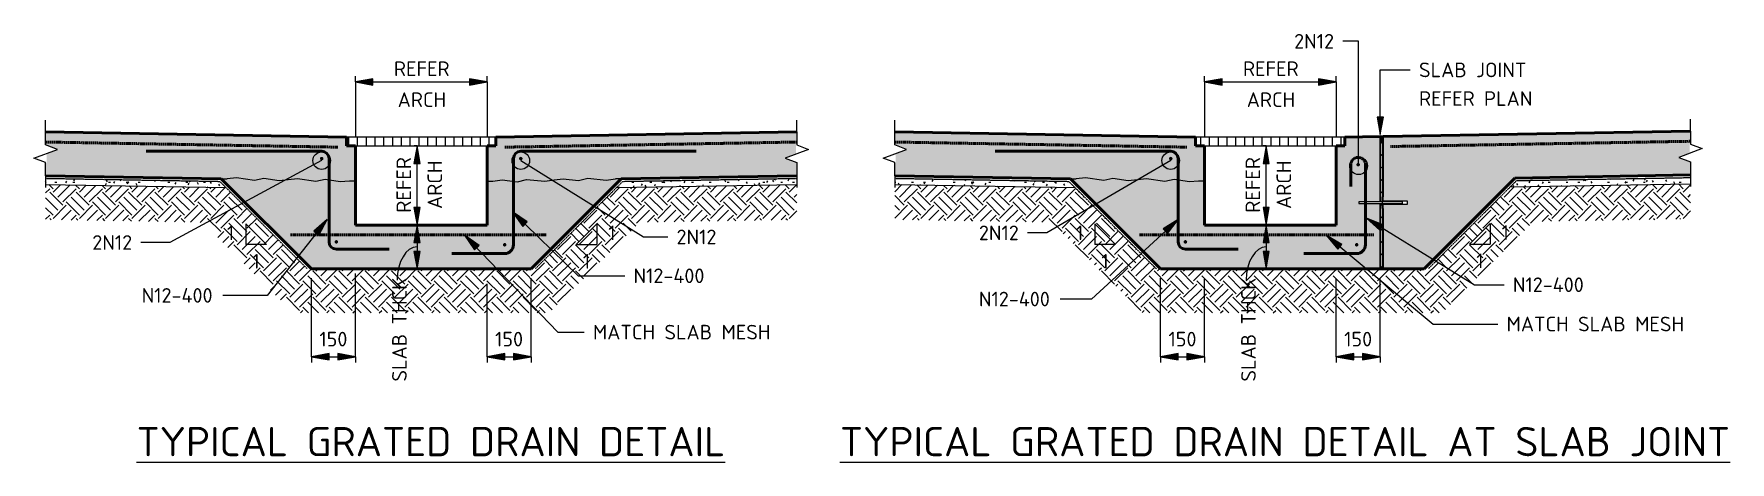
# Model space of a CAD drawing. Header units: millimetres. Extents: x 1405 to 26650, y -1062 to 5760.
# Drawn here: x 20857 to 26650, y 3961 to 5424 of the extents above; entities that cross this region are included whole.
import ezdxf

# ---------------------------------------------------------------- set-up
doc = ezdxf.new("R2010")
doc.units = ezdxf.units.MM
doc.linetypes.add('Dash', pattern=[7, 5, -2])
doc.linetypes.add('Hidden', pattern=[4, 3, -1])
for name, color, linetype, lineweight in [('A-000-T_TEXT', 231, 'Continuous', 13), ('A-010-D_DIM', 211, 'Continuous', 13), ('A-010-D_DIM-20', 211, 'Continuous', 13), ('A-010-M_LINE', 90, 'Continuous', 13), ('Z-000-T_TEXT', 131, 'Continuous', 18), ('Z-060-M_DETAIL', 92, 'Continuous', 25)]:
    doc.layers.add(name, color=color, linetype=linetype, lineweight=lineweight)
doc.styles.add('ISOCPEUR_1', font='isocpeur.ttf', dxfattribs={"height": 50})
doc.styles.add('ISOCPEUR_6', font='isocpeur.ttf', dxfattribs={"height": 100})
doc.dimstyles.new('2_5___Arrow_4', dxfattribs={"dimscale": 304.8, "dimtxt": 49.799059, "dimasz": 0.19685, "dimexe": 0.065617, "dimexo": 0.104987, "dimgap": 0.065617, "dimtad": 1, "dimdec": 0, "dimzin": 0, "dimdsep": 46, "dimtxsty": 'ISOCPEUR_1', "dimsah": 1, "dimcen": 0.09, "dimadec": 0, "dimazin": 0, "dimtfac": 1, "dimtdec": 4, "dimtix": 1, "dimtmove": 0, "dimatfit": 3, "dimfxl": 1, "dimtvp": 1, "dimtolj": 1, "dimtzin": 0, "dimlwd": 18, "dimlwe": 18, "dimarcsym": 2})
doc.dimstyles.new('2_5___Arrow_5', dxfattribs={"dimscale": 304.8, "dimtxt": 49.799059, "dimasz": 0.19685, "dimexe": 0.065617, "dimexo": 0.104987, "dimgap": 0.065617, "dimtad": 1, "dimdec": 0, "dimzin": 0, "dimdsep": 46, "dimtxsty": 'ISOCPEUR_1', "dimsah": 1, "dimcen": 0.09, "dimadec": 0, "dimazin": 0, "dimtfac": 1, "dimtdec": 4, "dimtix": 1, "dimtmove": 1, "dimatfit": 3, "dimfxl": 1, "dimtvp": 1, "dimtolj": 1, "dimtzin": 0, "dimlwd": 18, "dimlwe": 18, "dimarcsym": 2})
doc.dimstyles.new('2_5___Arrow___Transparent', dxfattribs={"dimscale": 304.8, "dimtxt": 49.799059, "dimasz": 0.19685, "dimexe": 0.065617, "dimexo": 0.104987, "dimgap": 0.016404, "dimtad": 1, "dimdec": 0, "dimzin": 0, "dimdsep": 46, "dimtxsty": 'ISOCPEUR_1', "dimsah": 1, "dimcen": 0.09, "dimadec": 0, "dimazin": 0, "dimtfac": 1, "dimtdec": 4, "dimtix": 1, "dimtmove": 0, "dimatfit": 3, "dimfxl": 1, "dimtvp": 1, "dimtolj": 1, "dimtzin": 0, "dimlwd": 18, "dimlwe": 18, "dimarcsym": 2})
pattern_1 = [(315, (18632.64, 0), (89.80256, 0), [63.5, -63.5]), (315, (18649.48, 16.84), (89.80256, 0), [63.5, -63.5]), (315, (18666.32, 33.68), (89.80256, 0), [63.5, -63.5]), (45, (18677.544, 33.68), (0, 89.80256), [63.5, -63.5]), (45, (18694.384, 16.84), (0, 89.80256), [63.5, -63.5]), (45, (18711.225, 0), (0, 89.80256), [63.5, -63.5])]
pattern_2 = [(90, (18632.637, 0), (-30, 2e-15), [])]
pattern_3 = [(0, (18632.637, 0), (81.28, 20.32), [6.706, -54.254, 6.706, -54.254, -325.12]), (0, (18632.637, 0), (81.28, 20.32), [-121.92, 6.706, -115.214, 6.706, -54.254, -142.24]), (0, (18632.637, 0), (81.28, 20.32), [-304.8, 6.706, -33.934, 6.706, -94.894]), (120, (18663.117, 10.16), (-58.237636, 60.230545), [6.706, -54.254, 6.706, -54.254, -325.12]), (120, (18663.117, 10.16), (-58.237636, 60.230545), [-121.92, 6.706, -115.214, 6.706, -54.254, -142.24]), (120, (18663.117, 10.16), (-58.237636, 60.230545), [-304.8, 6.706, -33.934, 6.706, -94.894]), (240, (18673.277, 50.8), (-23.042364, -80.550545), [6.706, -54.254, 6.706, -54.254, -325.12]), (240, (18673.277, 50.8), (-23.042364, -80.550545), [-121.92, 6.706, -115.214, 6.706, -54.254, -142.24]), (240, (18673.277, 50.8), (-23.042364, -80.550545), [-304.8, 6.706, -33.934, 6.706, -94.894])]

# ---------------------------------------------------------------- blocks, each defined once
blk = doc.blocks.new('NRP_Break Line _v2_ - Section-4164553-S2_901 - TYPICAL GRATED DRAIN DETAILS')
at = {"layer": 'Z-060-M_DETAIL', "lineweight": 18}
for p, q in [((0, 0), (45, 0)), ((105, 0), (150, 0))]:
    blk.add_line(p, q, dxfattribs=at)
blk = doc.blocks.new('NRP_Scabble _v2_ - NRP_Scabble-4164554-S2_901 - TYPICAL GRATED DRAIN DETAILS')
at = {"layer": 'Z-060-M_DETAIL'}
for p, q in [((0, 0), (20, 0)), ((20, 0), (51.3, 3.7)), ((51.3, 3.7), (103.6, -3.8)), ((103.6, -3.8), (134.9, 3.7)), ((134.9, 3.7), (197.6, -3.8)), ((229, 0), (260.3, 3.7)), ((260.3, 3.7), (312.6, -3.8)), ((312.6, -3.8), (343.9, 3.7)), ((343.9, 3.7), (406.6, -3.8)), ((458, 0), (438, 0)), ((197.6, -3.8), (229, 0)), ((406.6, -3.8), (438, 0))]:
    blk.add_line(p, q, dxfattribs=at)
blk = doc.blocks.new('NRP_Reinf Bar Section _v2_ - N12-938909-S2_901 - TYPICAL GRATED DRAIN DETAILS')
at = {"layer": 'Z-060-M_DETAIL', "lineweight": 13}
blk.add_hatch(color=226, dxfattribs=at).paths.add_polyline_path([(0, -6), (1.6, -5.8), (3, -5.2), (4.2, -4.2), (5.2, -3), (5.8, -1.6), (6, 0), (5.8, 1.6), (5.2, 3), (4.2, 4.2), (3, 5.2), (1.6, 5.8), (0, 6), (-2, 5.6), (-3, 5.2), (-4.2, 4.2), (-5.2, 3), (-5.8, 1.6), (-6, 0), (-5.8, -1.6), (-5.2, -3), (-4.2, -4.2), (-3, -5.2), (-1.6, -5.8)])
blk = doc.blocks.new('NRP_Reinf Bar Section _v2_ - N12-V2-S2_901 - TYPICAL GRATED DRAIN DETAILS')
at = {"layer": 'Z-060-M_DETAIL', "lineweight": 13}
blk.add_hatch(color=226, dxfattribs=at).paths.add_polyline_path([(0, -6), (1.6, -5.8), (3, -5.2), (4.2, -4.2), (5.2, -3), (5.8, -1.6), (6, 0), (5.8, 1.6), (5.2, 3), (4.2, 4.2), (3, 5.2), (1.6, 5.8), (0, 6), (-1.6, 5.8), (-3, 5.2), (-4.2, 4.2), (-5.2, 3), (-5.8, 1.6), (-6, 0), (-5.8, -1.6), (-5.2, -3), (-4.2, -4.2), (-3, -5.2), (-1.6, -5.8)])
blk = doc.blocks.new('NRP_Reinf Bar Section _v2_ - N12-4164550-S2_901 - TYPICAL GRATED DRAIN DETAILS')
at = {"layer": 'Z-060-M_DETAIL', "lineweight": 13}
blk.add_hatch(color=226, dxfattribs=at).paths.add_polyline_path([(0, 6), (-1.6, 5.8), (-3, 5.2), (-4.2, 4.2), (-5.2, 3), (-5.8, 1.6), (-6, 0), (-5.8, -1.6), (-5.2, -3), (-4.2, -4.2), (-3, -5.2), (-1.6, -5.8), (0, -6), (1.6, -5.8), (3, -5.2), (4.2, -4.2), (5.2, -3), (5.8, -1.6), (6, 0), (5.8, 1.6), (5.2, 3), (4.2, 4.2), (3, 5.2), (1.6, 5.8)])
blk = doc.blocks.new('NRP_Scabble _v2_ - NRP_Scabble-4164567-S2_901 - TYPICAL GRATED DRAIN DETAILS')
at = {"layer": 'Z-060-M_DETAIL'}
for p, q in [((0, 0), (20, 0)), ((20, 0), (51.4, 3.7)), ((51.4, 3.7), (103.6, -3.8)), ((103.6, -3.8), (135, 3.7)), ((135, 3.7), (197.7, -3.8)), ((229, 0), (260.4, 3.7)), ((260.4, 3.7), (312.6, -3.8)), ((312.6, -3.8), (344, 3.7)), ((344, 3.7), (406.7, -3.8)), ((458, 0), (438, 0)), ((197.7, -3.8), (229, 0)), ((406.7, -3.8), (438, 0))]:
    blk.add_line(p, q, dxfattribs=at)
blk = doc.blocks.new('DIMBLOCK31-S2_901 - TYPICAL GRATED DRAIN DETAILS')
at = {"layer": 'A-010-D_DIM-20', "lineweight": 18}
for points in [[(21805.2, 4320.6), (21865.2, 4310), (21865.2, 4331.2)], [(21955.2, 4320.6), (21895.2, 4331.2), (21895.2, 4310)]]:
    blk.add_hatch(color=256, dxfattribs=at).paths.add_polyline_path(points)
for p, q in [((21805.2, 4320.6), (21805.2, 4588.6)), ((21955.2, 4320.6), (21955.2, 4605.4)), ((21865.2, 4331.2), (21805.2, 4320.6)), ((21805.2, 4320.6), (21955.2, 4320.6)), ((21805.2, 4320.6), (21865.2, 4310)), ((21805.2, 4320.6), (21805.2, 4300.6)), ((21865.2, 4310), (21865.2, 4331.2)), ((21955.2, 4320.6), (21895.2, 4331.2)), ((21895.2, 4331.2), (21895.2, 4310)), ((21895.2, 4310), (21955.2, 4320.6)), ((21955.2, 4320.6), (21955.2, 4300.6))]:
    blk.add_line(p, q, dxfattribs=at)
at = {"layer": 'A-010-D_DIM-20', "color": 0, "lineweight": 18, "insert": (21832.3, 4405.9), "char_height": 50, "width": 114.921, "attachment_point": 1, "line_spacing_factor": 1.149209, "style": 'ISOCPEUR_1'}
blk.add_mtext('150', dxfattribs=at)
blk = doc.blocks.new('DIMBLOCK32-S2_901 - TYPICAL GRATED DRAIN DETAILS')
at = {"layer": 'A-010-D_DIM-20', "lineweight": 18}
for points in [[(22405.2, 4320.6), (22465.2, 4310), (22465.2, 4331.2)], [(22555.2, 4320.6), (22495.2, 4331.2), (22495.2, 4310)]]:
    blk.add_hatch(color=256, dxfattribs=at).paths.add_polyline_path(points)
for p, q in [((22555.2, 4320.6), (22555.2, 4588.6)), ((22405.2, 4320.6), (22405.2, 4569.4)), ((22465.2, 4331.2), (22405.2, 4320.6)), ((22405.2, 4320.6), (22555.2, 4320.6)), ((22405.2, 4320.6), (22465.2, 4310)), ((22405.2, 4320.6), (22405.2, 4300.6)), ((22465.2, 4310), (22465.2, 4331.2)), ((22555.2, 4320.6), (22495.2, 4331.2)), ((22495.2, 4331.2), (22495.2, 4310)), ((22495.2, 4310), (22555.2, 4320.6)), ((22555.2, 4320.6), (22555.2, 4300.6))]:
    blk.add_line(p, q, dxfattribs=at)
at = {"layer": 'A-010-D_DIM-20', "color": 0, "lineweight": 18, "insert": (22432.3, 4405.9), "char_height": 50, "width": 114.921, "attachment_point": 1, "line_spacing_factor": 1.149209, "style": 'ISOCPEUR_1'}
blk.add_mtext('150', dxfattribs=at)
blk = doc.blocks.new('DIMBLOCK33-S2_901 - TYPICAL GRATED DRAIN DETAILS')
at = {"layer": 'A-010-D_DIM-20', "lineweight": 18}
for points in [[(22165.9, 4770.6), (22155.4, 4710.6), (22176.5, 4710.6)], [(22165.9, 4620.6), (22176.5, 4680.6), (22155.4, 4680.6)]]:
    blk.add_hatch(color=256, dxfattribs=at).paths.add_polyline_path(points)
for p, q in [((22165.9, 4770.6), (22145.9, 4770.6)), ((22165.9, 4770.6), (22155.4, 4710.6)), ((22165.9, 4770.6), (22165.9, 4620.6)), ((22176.5, 4710.6), (22165.9, 4770.6)), ((22165.9, 4770.6), (22176.4, 4770.6)), ((22155.4, 4710.6), (22176.5, 4710.6)), ((22176.5, 4680.6), (22155.4, 4680.6)), ((22155.4, 4680.6), (22165.9, 4620.6)), ((22165.9, 4620.6), (22176.5, 4680.6)), ((22165.9, 4620.6), (22145.9, 4620.6)), ((22165.9, 4620.6), (22176.4, 4620.6))]:
    blk.add_line(p, q, dxfattribs=at)
blk.add_ellipse((22165.9, 4582.3), major_axis=(0, 113.3), ratio=0.599376, start_param=0, end_param=1.570796, dxfattribs=at)
at = {"layer": 'A-010-D_DIM-20', "color": 0, "lineweight": 18, "insert": (22080.6, 4235.7), "char_height": 50, "width": 416.014, "attachment_point": 1, "rotation": 90, "line_spacing_factor": 1.149209, "style": 'ISOCPEUR_1'}
blk.add_mtext('SLAB THCK', dxfattribs=at)
blk = doc.blocks.new('DIMBLOCK34-S2_901 - TYPICAL GRATED DRAIN DETAILS')
at = {"layer": 'A-010-D_DIM-20', "lineweight": 18}
for points in [[(24705.2, 4320.6), (24765.2, 4310), (24765.2, 4331.2)], [(24855.2, 4320.6), (24795.2, 4331.2), (24795.2, 4310)]]:
    blk.add_hatch(color=256, dxfattribs=at).paths.add_polyline_path(points)
for p, q in [((24705.2, 4320.6), (24705.2, 4588.6)), ((24855.2, 4320.6), (24855.2, 4585.8)), ((24765.2, 4331.2), (24705.2, 4320.6)), ((24705.2, 4320.6), (24855.2, 4320.6)), ((24705.2, 4320.6), (24765.2, 4310)), ((24705.2, 4320.6), (24705.2, 4300.6)), ((24765.2, 4310), (24765.2, 4331.2)), ((24855.2, 4320.6), (24795.2, 4331.2)), ((24795.2, 4331.2), (24795.2, 4310)), ((24795.2, 4310), (24855.2, 4320.6)), ((24855.2, 4320.6), (24855.2, 4300.6))]:
    blk.add_line(p, q, dxfattribs=at)
at = {"layer": 'A-010-D_DIM-20', "color": 0, "lineweight": 18, "insert": (24732.3, 4405.9), "char_height": 50, "width": 114.921, "attachment_point": 1, "line_spacing_factor": 1.149209, "style": 'ISOCPEUR_1'}
blk.add_mtext('150', dxfattribs=at)
blk = doc.blocks.new('DIMBLOCK35-S2_901 - TYPICAL GRATED DRAIN DETAILS')
at = {"layer": 'A-010-D_DIM-20', "lineweight": 18}
for points in [[(25305.2, 4320.6), (25365.2, 4310), (25365.2, 4331.2)], [(25455.2, 4320.6), (25395.2, 4331.2), (25395.2, 4310)]]:
    blk.add_hatch(color=256, dxfattribs=at).paths.add_polyline_path(points)
for p, q in [((25305.2, 4320.6), (25305.2, 4585.8)), ((25455.2, 4320.6), (25455.2, 4588.6)), ((25365.2, 4331.2), (25305.2, 4320.6)), ((25305.2, 4320.6), (25455.2, 4320.6)), ((25305.2, 4320.6), (25365.2, 4310)), ((25305.2, 4320.6), (25305.2, 4300.6)), ((25365.2, 4310), (25365.2, 4331.2)), ((25455.2, 4320.6), (25395.2, 4331.2)), ((25395.2, 4331.2), (25395.2, 4310)), ((25395.2, 4310), (25455.2, 4320.6)), ((25455.2, 4320.6), (25455.2, 4300.6))]:
    blk.add_line(p, q, dxfattribs=at)
at = {"layer": 'A-010-D_DIM-20', "color": 0, "lineweight": 18, "insert": (25332.3, 4405.9), "char_height": 50, "width": 114.921, "attachment_point": 1, "line_spacing_factor": 1.149209, "style": 'ISOCPEUR_1'}
blk.add_mtext('150', dxfattribs=at)
blk = doc.blocks.new('DIMBLOCK36-S2_901 - TYPICAL GRATED DRAIN DETAILS')
at = {"layer": 'A-010-D_DIM-20', "lineweight": 18}
for points in [[(21955.2, 5259.3), (22015.2, 5248.8), (22015.2, 5269.9)], [(22405.2, 5259.3), (22345.2, 5269.9), (22345.2, 5248.8)]]:
    blk.add_hatch(color=256, dxfattribs=at).paths.add_polyline_path(points)
for p, q in [((21955.2, 5259.3), (21955.2, 5279.3)), ((22405.2, 5259.3), (22405.2, 5279.3)), ((22015.2, 5269.9), (21955.2, 5259.3)), ((21955.2, 5259.3), (22405.2, 5259.3)), ((21955.2, 5259.3), (22015.2, 5248.8)), ((21955.2, 5259.3), (21955.2, 5073.1)), ((22015.2, 5248.8), (22015.2, 5269.9)), ((22405.2, 5259.3), (22345.2, 5269.9)), ((22345.2, 5269.9), (22345.2, 5248.8)), ((22345.2, 5248.8), (22405.2, 5259.3)), ((22405.2, 5259.3), (22405.2, 5073.1))]:
    blk.add_line(p, q, dxfattribs=at)
at = {"layer": 'A-010-D_DIM-20', "color": 0, "lineweight": 18, "char_height": 50, "attachment_point": 1, "line_spacing_factor": 1.149209, "style": 'ISOCPEUR_1'}
for s, insert, width in [('REFER', (22086.8, 5329.7), 224.096), ('ARCH', (22099.7, 5223.9), 193.067)]:
    blk.add_mtext(s, dxfattribs=dict(at, insert=insert, width=width))
blk = doc.blocks.new('DIMBLOCK37-S2_901 - TYPICAL GRATED DRAIN DETAILS')
at = {"layer": 'A-010-D_DIM-20', "lineweight": 18}
for points in [[(22165.9, 5041.1), (22155.4, 4981.1), (22176.5, 4981.1)], [(22165.9, 4770.6), (22176.5, 4830.6), (22155.4, 4830.6)]]:
    blk.add_hatch(color=256, dxfattribs=at).paths.add_polyline_path(points)
for p, q in [((22165.9, 5041.1), (22155.4, 4981.1)), ((22165.9, 5041.1), (22155.5, 5041.1)), ((22165.9, 4770.6), (22165.9, 5041.1)), ((22176.5, 4981.1), (22165.9, 5041.1)), ((22165.9, 5041.1), (22185.9, 5041.1)), ((22155.4, 4981.1), (22176.5, 4981.1)), ((22176.5, 4830.6), (22155.4, 4830.6)), ((22155.4, 4830.6), (22165.9, 4770.6)), ((22165.9, 4770.6), (22176.5, 4830.6)), ((22165.9, 4770.6), (22155.5, 4770.6)), ((22165.9, 4770.6), (22185.9, 4770.6))]:
    blk.add_line(p, q, dxfattribs=at)
at = {"layer": 'A-010-D_DIM-20', "color": 0, "lineweight": 18, "char_height": 50, "attachment_point": 1, "rotation": 90, "line_spacing_factor": 1.149209, "style": 'ISOCPEUR_1'}
for s, insert, width in [('REFER', (22095.6, 4812.5), 224.096), ('ARCH', (22201.4, 4825.4), 193.067)]:
    blk.add_mtext(s, dxfattribs=dict(at, insert=insert, width=width))
blk = doc.blocks.new('DIMBLOCK38-S2_901 - TYPICAL GRATED DRAIN DETAILS')
at = {"layer": 'A-010-D_DIM-20', "lineweight": 18}
for points in [[(25065.9, 4770.6), (25055.4, 4710.6), (25076.5, 4710.6)], [(25065.9, 4620.6), (25076.5, 4680.6), (25055.4, 4680.6)]]:
    blk.add_hatch(color=256, dxfattribs=at).paths.add_polyline_path(points)
for p, q in [((25065.9, 4770.6), (25045.9, 4770.6)), ((25065.9, 4770.6), (25055.4, 4710.6)), ((25065.9, 4770.6), (25065.9, 4620.6)), ((25076.5, 4710.6), (25065.9, 4770.6)), ((25065.9, 4770.6), (25076.4, 4770.6)), ((25055.4, 4710.6), (25076.5, 4710.6)), ((25076.5, 4680.6), (25055.4, 4680.6)), ((25055.4, 4680.6), (25065.9, 4620.6)), ((25065.9, 4620.6), (25076.5, 4680.6)), ((25065.9, 4620.6), (25045.9, 4620.6)), ((25065.9, 4620.6), (25076.4, 4620.6))]:
    blk.add_line(p, q, dxfattribs=at)
blk.add_ellipse((25065.9, 4582.3), major_axis=(0, 113.3), ratio=0.599376, start_param=0, end_param=1.570796, dxfattribs=at)
at = {"layer": 'A-010-D_DIM-20', "color": 0, "lineweight": 18, "insert": (24980.6, 4235.7), "char_height": 50, "width": 416.014, "attachment_point": 1, "rotation": 90, "line_spacing_factor": 1.149209, "style": 'ISOCPEUR_1'}
blk.add_mtext('SLAB THCK', dxfattribs=at)
blk = doc.blocks.new('DIMBLOCK39-S2_901 - TYPICAL GRATED DRAIN DETAILS')
at = {"layer": 'A-010-D_DIM-20', "lineweight": 18}
for points in [[(25065.9, 5041.1), (25055.4, 4981.1), (25076.5, 4981.1)], [(25065.9, 4770.6), (25076.5, 4830.6), (25055.4, 4830.6)]]:
    blk.add_hatch(color=256, dxfattribs=at).paths.add_polyline_path(points)
for p, q in [((25065.9, 5041.1), (25055.4, 4981.1)), ((25065.9, 5041.1), (25055.5, 5041.1)), ((25065.9, 4770.6), (25065.9, 5041.1)), ((25076.5, 4981.1), (25065.9, 5041.1)), ((25065.9, 5041.1), (25085.9, 5041.1)), ((25055.4, 4981.1), (25076.5, 4981.1)), ((25076.5, 4830.6), (25055.4, 4830.6)), ((25055.4, 4830.6), (25065.9, 4770.6)), ((25065.9, 4770.6), (25076.5, 4830.6)), ((25065.9, 4770.6), (25055.5, 4770.6)), ((25065.9, 4770.6), (25085.9, 4770.6))]:
    blk.add_line(p, q, dxfattribs=at)
at = {"layer": 'A-010-D_DIM-20', "color": 0, "lineweight": 18, "char_height": 50, "attachment_point": 1, "rotation": 90, "line_spacing_factor": 1.149209, "style": 'ISOCPEUR_1'}
for s, insert, width in [('REFER', (24995.6, 4812.5), 224.096), ('ARCH', (25101.4, 4825.4), 193.067)]:
    blk.add_mtext(s, dxfattribs=dict(at, insert=insert, width=width))
blk = doc.blocks.new('DIMBLOCK40-S2_901 - TYPICAL GRATED DRAIN DETAILS')
at = {"layer": 'A-010-D_DIM-20', "lineweight": 18}
for points in [[(24855.2, 5259.3), (24915.2, 5248.8), (24915.2, 5269.9)], [(25305.2, 5259.3), (25245.2, 5269.9), (25245.2, 5248.8)]]:
    blk.add_hatch(color=256, dxfattribs=at).paths.add_polyline_path(points)
for p, q in [((24855.2, 5259.3), (24855.2, 5279.3)), ((25305.2, 5259.3), (25305.2, 5279.3)), ((24915.2, 5269.9), (24855.2, 5259.3)), ((24855.2, 5259.3), (25305.2, 5259.3)), ((24855.2, 5259.3), (24915.2, 5248.8)), ((24855.2, 5259.3), (24855.2, 5073.1)), ((24915.2, 5248.8), (24915.2, 5269.9)), ((25305.2, 5259.3), (25245.2, 5269.9)), ((25245.2, 5269.9), (25245.2, 5248.8)), ((25245.2, 5248.8), (25305.2, 5259.3)), ((25305.2, 5259.3), (25305.2, 5073.1))]:
    blk.add_line(p, q, dxfattribs=at)
at = {"layer": 'A-010-D_DIM-20', "color": 0, "lineweight": 18, "char_height": 50, "attachment_point": 1, "line_spacing_factor": 1.149209, "style": 'ISOCPEUR_1'}
for s, insert, width in [('REFER', (24986.8, 5329.7), 224.096), ('ARCH', (24999.7, 5223.9), 193.067)]:
    blk.add_mtext(s, dxfattribs=dict(at, insert=insert, width=width))

msp = doc.modelspace()

# ---------------------------------------------------------------- hatches: boundary and pattern name
at = {"layer": 'A-000-T_TEXT', "lineweight": 18}
for points in [[(25455.9, 5079.4), (25466.5, 5139.4), (25445.3, 5139.4)], [(22491.7, 4815.4), (22527.4, 4766), (22542.1, 4781.2)], [(21859, 4789.8), (21813.5, 4749.3), (21830.1, 4736.2)], [(24766, 4789.8), (24714.6, 4757.1), (24728.9, 4741.5)], [(25408.8, 4794), (25454.3, 4753.5), (25465.4, 4771.5)], [(22328.4, 4736.4), (22362.4, 4685.8), (22377.6, 4700.4)], [(25271.6, 4734.4), (25311.1, 4688), (25324.6, 4704.3)]]:
    msp.add_hatch(color=7, dxfattribs=at).paths.add_polyline_path(points)
at = {"layer": 'Z-060-M_DETAIL'}
h = msp.add_hatch(color=10, dxfattribs=at)
h.paths.add_polyline_path([(22555.2, 4620.6), (22863.1, 4928.6), (23463, 4939.2), (23463, 4984.1), (23423, 4999.1), (23460, 5013), (23460, 5045.2), (23463, 5044.1), (23463, 5089.4), (22435.2, 5071.1), (22435.2, 5041.1), (22405.2, 5041.1), (22405.2, 4770.6), (21955.2, 4770.6), (21955.2, 5041.1), (21925.2, 5041.1), (21925.2, 5071.1), (20897.3, 5089.1), (20897.3, 5044.1), (20937.3, 5029.1), (20900.3, 5015.2), (20900.3, 4982.9), (20897.3, 4984.1), (20897.3, 4939), (21497.2, 4928.6), (21805.2, 4620.6)])
h.paths.add_polyline_path([(22465.2, 4697.1), (22463.6, 4697.3), (22462.2, 4697.9), (22460.9, 4698.9), (22460, 4700.1), (22459.4, 4701.5), (22459.2, 4703.1), (22459.4, 4704.6), (22460, 4706.1), (22460.9, 4707.3), (22462.2, 4708.3), (22463.6, 4708.9), (22465.2, 4709.1), (22467, 4708.8), (22468.2, 4708.3), (22469.4, 4707.3), (22470.4, 4706.1), (22471, 4704.6), (22471.2, 4703.1), (22471, 4701.5), (22470.4, 4700.1), (22469.4, 4698.9), (22468.2, 4697.9), (22466.7, 4697.3)])
h.paths.add_polyline_path([(21890.2, 4707.1), (21888.2, 4707.5), (21887.2, 4707.9), (21885.9, 4708.9), (21885, 4710.1), (21884.4, 4711.5), (21884.2, 4713.1), (21884.4, 4714.6), (21885, 4716.1), (21885.9, 4717.3), (21887.2, 4718.3), (21888.6, 4718.9), (21890.2, 4719.1), (21891.7, 4718.9), (21893.2, 4718.3), (21894.4, 4717.3), (21895.4, 4716.1), (21896, 4714.6), (21896.2, 4713.1), (21895.9, 4711.3), (21895.4, 4710.1), (21894.4, 4708.9), (21893.2, 4707.9), (21891.7, 4707.3)])
h.paths.add_polyline_path([(22520.2, 4991.6), (22518.6, 4991.8), (22517.2, 4992.4), (22515.9, 4993.4), (22515, 4994.6), (22514.4, 4996), (22514.2, 4997.6), (22514.4, 4999.1), (22515, 5000.6), (22515.9, 5001.8), (22517.2, 5002.8), (22518.6, 5003.4), (22520.2, 5003.6), (22521.7, 5003.4), (22523.2, 5002.8), (22524.4, 5001.8), (22525.4, 5000.6), (22526, 4999.1), (22526.2, 4997.6), (22526, 4996), (22525.4, 4994.6), (22524.4, 4993.4), (22523.2, 4992.4), (22521.7, 4991.8)])
h.paths.add_polyline_path([(21840.2, 4991.6), (21838.6, 4991.8), (21837.2, 4992.4), (21835.9, 4993.4), (21835, 4994.6), (21834.4, 4996), (21834.2, 4997.6), (21834.4, 4999.1), (21835, 5000.6), (21835.9, 5001.8), (21837.2, 5002.8), (21838.6, 5003.4), (21840.2, 5003.6), (21841.7, 5003.4), (21843.2, 5002.8), (21844.4, 5001.8), (21845.4, 5000.6), (21846, 4999.1), (21846.2, 4997.6), (21846, 4996), (21845.4, 4994.6), (21844.4, 4993.4), (21843.2, 4992.4), (21841.7, 4991.8)])
at = {"layer": 'Z-060-M_DETAIL', "lineweight": 18}
h = msp.add_hatch(dxfattribs=at)
h.set_pattern_fill('FP_13', color=8, style=0, pattern_type=2)
h.set_pattern_definition(pattern_2)
h.paths.add_polyline_path([(22435.2, 5041.1), (22435.2, 5071.1), (21925.2, 5071.1), (21925.2, 5041.1), (22251.8, 5041.1)])
at = {"layer": 'Z-060-M_DETAIL'}
h = msp.add_hatch(color=10, dxfattribs=at)
h.paths.add_polyline_path([(25455.2, 4620.6), (25455.2, 4843.9), (25382.2, 4843.9), (25382.2, 4849.9), (25455.2, 4849.9), (25455.2, 5073.4), (25335.2, 5071.1), (25335.2, 5041.1), (25305.2, 5041.1), (25305.2, 4770.6), (24855.2, 4770.6), (24855.2, 5041.1), (24825.2, 5041.1), (24825.2, 5071.1), (23797.3, 5089.1), (23797.3, 5044.1), (23837.3, 5029.1), (23800.3, 5015.2), (23800.3, 4982.9), (23797.3, 4984.1), (23797.3, 4939), (24397.2, 4928.6), (24705.2, 4620.6)])
h.paths.add_polyline_path([(25375.2, 4697.1), (25373.6, 4697.3), (25372.2, 4697.9), (25370.9, 4698.9), (25370, 4700.1), (25369.4, 4701.5), (25369.2, 4703.1), (25369.4, 4704.6), (25370, 4706.1), (25370.9, 4707.3), (25372.2, 4708.3), (25373.6, 4708.9), (25375.2, 4709.1), (25376.7, 4708.9), (25378.2, 4708.3), (25379.4, 4707.3), (25380.4, 4706.1), (25381, 4704.6), (25381.2, 4703.1), (25381, 4701.5), (25380.4, 4700.1), (25379.4, 4698.9), (25378, 4697.8), (25376.7, 4697.3)])
h.paths.add_polyline_path([(24790.2, 4707.1), (24788.6, 4707.3), (24787.2, 4707.9), (24785.9, 4708.9), (24785, 4710.1), (24784.4, 4711.5), (24784.2, 4713.1), (24784.4, 4714.6), (24785, 4716.1), (24785.9, 4717.3), (24787.2, 4718.3), (24788.6, 4718.9), (24790.2, 4719.1), (24791.7, 4718.9), (24793.2, 4718.3), (24794.4, 4717.3), (24795.4, 4716.1), (24796, 4714.6), (24796.2, 4713.1), (24795.9, 4711.3), (24795.4, 4710.1), (24794.4, 4708.9), (24793.2, 4707.9), (24791.7, 4707.3)])
h.paths.add_polyline_path([(25380.2, 4970.8), (25378.6, 4971), (25377.2, 4971.6), (25375.9, 4972.6), (25375, 4973.8), (25374.4, 4975.2), (25374.2, 4976.8), (25374.4, 4978.3), (25375, 4979.8), (25375.9, 4981), (25377.2, 4982), (25378.6, 4982.6), (25380.2, 4982.8), (25381.7, 4982.6), (25383.2, 4982), (25384.4, 4981), (25385.4, 4979.8), (25386, 4978.3), (25386.2, 4976.8), (25386, 4975.2), (25385.4, 4973.8), (25384.4, 4972.6), (25383.2, 4971.6), (25381.7, 4971)])
h.paths.add_polyline_path([(24740.2, 4991.6), (24738.6, 4991.8), (24737.2, 4992.4), (24735.9, 4993.4), (24735, 4994.6), (24734.4, 4996), (24734.2, 4997.6), (24734.4, 4999.1), (24735, 5000.6), (24735.9, 5001.8), (24737.2, 5002.8), (24738.6, 5003.4), (24740.2, 5003.6), (24741.7, 5003.4), (24743.2, 5002.8), (24744.4, 5001.8), (24745.4, 5000.6), (24746, 4999.1), (24746.2, 4997.6), (24746, 4996), (24745.4, 4994.6), (24744.4, 4993.4), (24743.2, 4992.4), (24741.7, 4991.8)])
at = {"layer": 'Z-060-M_DETAIL', "lineweight": 18}
h = msp.add_hatch(dxfattribs=at)
h.set_pattern_fill('FP_13', color=8, style=0, pattern_type=2)
h.set_pattern_definition(pattern_2)
h.paths.add_polyline_path([(25335.2, 5041.1), (25335.2, 5071.1), (24825.2, 5071.1), (24825.2, 5041.1), (25161.1, 5041.1)])
at = {"layer": 'Z-060-M_DETAIL'}
for color, points in [(9, [(25455.2, 5058.2), (25465.2, 5058.2), (25465.2, 5073.4), (25455.2, 5073.4)]), (10, [(25605.2, 4620.6), (25915.8, 4931.2), (26515.7, 4941.7), (26515.7, 4986.7), (26475.7, 5001.7), (26512.7, 5015.6), (26512.7, 5047.8), (26515.7, 5046.7), (26515.7, 5091.7), (25465.2, 5073.4), (25465.2, 4851.9), (25548.2, 4851.9), (25548.2, 4841.9), (25465.2, 4841.9), (25465.2, 4620.6)])]:
    msp.add_hatch(color=color, dxfattribs=at).paths.add_polyline_path(points)
at = {"layer": 'Z-060-M_DETAIL', "lineweight": 18}
h = msp.add_hatch(dxfattribs=at)
h.set_pattern_fill('FP_14', color=8, style=0, pattern_type=2)
h.set_pattern_definition([(135, (18632.637, 0), (-21.2132, -21.2132), [])])
h.paths.add_polyline_path([(25455.2, 4620.6), (25465.2, 4620.6), (25465.2, 4826.9), (25462.2, 4826.9), (25462.2, 4843.9), (25455.2, 4843.9), (25455.2, 4695)])
h.paths.add_polyline_path([(25455.2, 4849.9), (25462.2, 4849.9), (25462.2, 4866.9), (25465.2, 4866.9), (25465.2, 5058.2), (25455.2, 5058.2), (25455.2, 4891.3)])
h = msp.add_hatch(dxfattribs=at)
h.set_pattern_fill('FP_12', color=8, style=0, pattern_type=2)
h.set_pattern_definition(pattern_3)
h.paths.add_polyline_path([(20897.3, 4929), (20897.3, 4909), (21513.3, 4898.3), (21493, 4918.6)])
h = msp.add_hatch(dxfattribs=at)
h.set_pattern_fill('FP_12', color=8, style=0, pattern_type=2)
h.set_pattern_definition(pattern_3)
h.paths.add_polyline_path([(22847, 4898.3), (23463, 4909), (23463, 4929), (22867.4, 4918.6)])
h = msp.add_hatch(dxfattribs=at)
h.set_pattern_fill('FP_12', color=8, style=0, pattern_type=2)
h.set_pattern_definition(pattern_3)
h.paths.add_polyline_path([(23797.3, 4929), (23797.3, 4909), (24413.3, 4898.3), (24393, 4918.6)])
h = msp.add_hatch(dxfattribs=at)
h.set_pattern_fill('FP_12', color=8, style=0, pattern_type=2)
h.set_pattern_definition(pattern_3)
h.paths.add_polyline_path([(25899.7, 4900.9), (26515.7, 4911.7), (26515.7, 4931.7), (25920, 4921.3)])
h = msp.add_hatch(dxfattribs=at)
h.set_pattern_fill('FP_10', color=31, style=0, pattern_type=2)
h.set_pattern_definition(pattern_1)
h.paths.add_polyline_path([(22617.3, 4470.6), (22926.4, 4779.6), (23463, 4789), (23463, 4909), (22847, 4898.3), (22569.3, 4620.6), (21791, 4620.6), (21513.3, 4898.3), (20897.3, 4909), (20897.3, 4789), (21434, 4779.6), (21743, 4470.6)])
h = msp.add_hatch(dxfattribs=at)
h.set_pattern_fill('FP_10', color=31, style=0, pattern_type=2)
h.set_pattern_definition(pattern_1)
h.paths.add_polyline_path([(25667.3, 4470.6), (25979, 4782.3), (26515.7, 4791.7), (26515.7, 4911.7), (25899.7, 4900.9), (25619.3, 4620.6), (24691, 4620.6), (24413.3, 4898.3), (23797.3, 4909), (23797.3, 4789), (24334, 4779.6), (24643, 4470.6)])

# ---------------------------------------------------------------- linework, layer by layer
at = {"layer": 'A-000-T_TEXT', "color": 250, "lineweight": 18}
for p, q in [((25381.7, 5398.3), (25327.7, 5398.3)), ((25381.7, 4972.7), (25381.7, 5398.3)), ((25455.9, 5300.6), (25558.1, 5300.6)), ((25455.9, 5079.4), (25455.9, 5300.6)), ((25466.5, 5139.4), (25445.3, 5139.4)), ((25445.3, 5139.4), (25455.9, 5079.4)), ((25455.9, 5079.4), (25466.5, 5139.4)), ((21839.9, 4990.5), (21322, 4710.9)), ((22520.4, 4990.5), (22939.8, 4729.9)), ((24739.9, 4990.5), (24316.6, 4743.8)), ((22491.7, 4815.4), (22527.4, 4766)), ((22542.1, 4781.2), (22491.7, 4815.4)), ((22491.7, 4815.4), (22716.7, 4597.2)), ((21859, 4789.8), (21653.6, 4530.2)), ((21859, 4789.8), (21813.5, 4749.3)), ((21830.1, 4736.2), (21859, 4789.8)), ((22527.4, 4766), (22542.1, 4781.2)), ((24766, 4789.8), (24469.1, 4517.7)), ((24766, 4789.8), (24714.6, 4757.1)), ((24714.6, 4757.1), (24728.9, 4741.5)), ((24728.9, 4741.5), (24766, 4789.8)), ((25408.8, 4794), (25454.3, 4753.5)), ((25465.4, 4771.5), (25408.8, 4794)), ((25408.8, 4794), (25777.7, 4566.6)), ((25454.3, 4753.5), (25465.4, 4771.5)), ((21224.2, 4710.9), (21222.9, 4710.9)), ((21322, 4710.9), (21224.2, 4710.9)), ((21813.5, 4749.3), (21830.1, 4736.2)), ((22328.4, 4736.4), (22362.4, 4685.8)), ((22377.6, 4700.4), (22328.4, 4736.4)), ((22328.4, 4736.4), (22646.8, 4404.7)), ((22362.4, 4685.8), (22377.6, 4700.4)), ((22939.8, 4729.9), (23022.1, 4729.9)), ((24252.4, 4743.8), (24251, 4743.8)), ((24316.6, 4743.8), (24252.4, 4743.8)), ((25271.6, 4734.4), (25311.1, 4688)), ((25324.6, 4704.3), (25271.6, 4734.4)), ((25271.6, 4734.4), (25635.9, 4432.4)), ((25311.1, 4688), (25324.6, 4704.3)), ((22716.7, 4597.2), (22875.1, 4597.2)), ((21503.7, 4530.2), (21502.5, 4530.2)), ((21653.6, 4530.2), (21503.7, 4530.2)), ((25777.7, 4566.6), (25878.5, 4566.6)), ((24363.4, 4517.7), (24362.1, 4517.7)), ((24469.1, 4517.7), (24363.4, 4517.7)), ((22646.8, 4404.7), (22736.6, 4404.7)), ((25635.9, 4432.4), (25857.1, 4432.4))]:
    msp.add_line(p, q, dxfattribs=at)
for centre in [(21839.9, 4990.5), (22520.4, 4990.5), (24739.9, 4990.5), (25381.7, 4972.7)]:
    msp.add_circle(centre, 30, dxfattribs=at)
at = {"layer": 'A-010-M_LINE', "lineweight": 50}
for p, q in [((20897.3, 5089.1), (21925.2, 5071.1)), ((21925.2, 5071.1), (21925.2, 5041.1)), ((21925.2, 5041.1), (21955.2, 5041.1)), ((21955.2, 4770.6), (21955.2, 5041.1)), ((22405.2, 5041.1), (22405.2, 4770.6)), ((22405.2, 5041.1), (22435.2, 5041.1)), ((23463, 5089.1), (22435.2, 5071.1)), ((22435.2, 5041.1), (22435.2, 5071.1)), ((23797.3, 5089.1), (24825.2, 5071.1)), ((24825.2, 5071.1), (24825.2, 5041.1)), ((24825.2, 5041.1), (24855.2, 5041.1)), ((24855.2, 4770.6), (24855.2, 5041.1)), ((25305.2, 5041.1), (25305.2, 4770.6)), ((25305.2, 5041.1), (25335.2, 5041.1)), ((25455.2, 5073.2), (25335.2, 5071.1)), ((25335.2, 5041.1), (25335.2, 5071.1)), ((26515.7, 5091.7), (25465.2, 5073.4)), ((21240.6, 5022.6), (21840.6, 5022.6)), ((21865.2, 4713.1), (21865.2, 4997.6)), ((22495.2, 4703.1), (22495.2, 4997.6)), ((23119.7, 5022.6), (22519.7, 5022.6)), ((24140.6, 5022.6), (24740.6, 5022.6)), ((24765.2, 4713.1), (24765.2, 4997.6)), ((20897.3, 4939), (21497.2, 4928.6)), ((21497.2, 4928.6), (21805.2, 4620.6)), ((22863.1, 4928.6), (22555.2, 4620.6)), ((23463, 4939), (22863.1, 4928.6)), ((23797.3, 4939), (24397.2, 4928.6)), ((24397.2, 4928.6), (24705.2, 4620.6)), ((25355.2, 4901.8), (25355.2, 4976.8)), ((25405.2, 4703.1), (25405.2, 4976.8)), ((25915.8, 4931.2), (25605.2, 4620.6)), ((26515.7, 4941.7), (25915.8, 4931.2)), ((22405.2, 4770.6), (21955.2, 4770.6)), ((25305.2, 4770.6), (24855.2, 4770.6)), ((22070.2, 4688.1), (21890.2, 4688.1)), ((22465.2, 4673.1), (22285.2, 4673.1)), ((24970.2, 4688.1), (24790.2, 4688.1)), ((25375.2, 4673.1), (25195.2, 4673.1)), ((22555.2, 4620.6), (21805.2, 4620.6)), ((25455.2, 4620.6), (24705.2, 4620.6)), ((25455.2, 4620.6), (25605.2, 4620.6))]:
    msp.add_line(p, q, dxfattribs=at)
at = {"layer": 'A-010-M_LINE', "linetype": 'Dash', "lineweight": 50}
for p, q in [((20897.3, 5054.1), (21895.2, 5036.6)), ((23463, 5054.1), (22465.2, 5036.6)), ((23797.3, 5054.1), (24795.2, 5036.6)), ((26515.7, 5056.7), (25490.2, 5038.8)), ((21733.7, 4736.8), (22607.2, 4736.8)), ((24633.7, 4736.8), (25433.7, 4736.8))]:
    msp.add_line(p, q, dxfattribs=at)
at = {"layer": 'A-010-M_LINE', "lineweight": 25}
for p, q in [((22435.2, 5071.1), (21925.2, 5071.1)), ((21925.2, 5071.1), (21925.2, 5041.1)), ((21925.2, 5041.1), (22435.2, 5041.1)), ((22435.2, 5041.1), (22435.2, 5071.1)), ((25335.2, 5071.1), (24825.2, 5071.1)), ((24825.2, 5071.1), (24825.2, 5041.1)), ((24825.2, 5041.1), (25335.2, 5041.1)), ((25335.2, 5041.1), (25335.2, 5071.1))]:
    msp.add_line(p, q, dxfattribs=at)
at = {"layer": 'A-010-M_LINE', "lineweight": 35}
for p, q in [((25465.2, 5073.4), (25455.2, 5073.4)), ((25455.2, 5073.4), (25455.2, 5058.2)), ((25455.2, 5058.2), (25455.2, 4849.9)), ((25455.2, 5058.2), (25465.2, 5058.2)), ((25465.2, 5058.2), (25465.2, 5073.4)), ((25465.2, 4866.9), (25465.2, 5058.2)), ((25455.2, 4843.9), (25455.2, 4620.6)), ((25465.2, 4620.6), (25465.2, 4826.9)), ((25455.2, 4620.6), (25465.2, 4620.6))]:
    msp.add_line(p, q, dxfattribs=at)
at = {"layer": 'A-010-M_LINE', "linetype": 'Hidden', "lineweight": 18}
for p, q in [((21493, 4918.6), (20897.3, 4929)), ((23463, 4929), (22867.4, 4918.6)), ((24393, 4918.6), (23797.3, 4929)), ((26515.7, 4931.7), (25920, 4921.3)), ((21513.3, 4898.3), (21493, 4918.6)), ((21791, 4620.6), (21513.3, 4898.3)), ((22847, 4898.3), (22569.3, 4620.6)), ((22867.4, 4918.6), (22847, 4898.3)), ((24413.3, 4898.3), (24393, 4918.6)), ((24691, 4620.6), (24413.3, 4898.3)), ((25899.7, 4900.9), (25619.3, 4620.6)), ((25920, 4921.3), (25899.7, 4900.9)), ((25532.2, 4849.9), (25462.2, 4849.9)), ((25462.2, 4843.9), (25532.2, 4843.9)), ((25532.2, 4843.9), (25532.2, 4849.9))]:
    msp.add_line(p, q, dxfattribs=at)
at = {"layer": 'A-010-M_LINE', "lineweight": 18}
for p, q in [((20897.3, 4909), (21513.3, 4898.3)), ((22847, 4898.3), (23463, 4909)), ((23797.3, 4909), (24413.3, 4898.3)), ((25465.2, 4866.9), (25462.2, 4866.9)), ((25462.2, 4866.9), (25462.2, 4849.9)), ((25465.2, 4851.9), (25465.2, 4866.9)), ((25899.7, 4900.9), (26515.7, 4911.7)), ((25382.2, 4849.9), (25382.2, 4843.9)), ((25462.2, 4849.9), (25382.2, 4849.9)), ((25382.2, 4843.9), (25462.2, 4843.9)), ((25462.2, 4849.9), (25462.2, 4843.9)), ((25462.2, 4843.9), (25462.2, 4826.9)), ((25462.2, 4826.9), (25465.2, 4826.9)), ((25548.2, 4851.9), (25465.2, 4851.9)), ((25465.2, 4851.9), (25465.2, 4849.9)), ((25465.2, 4843.9), (25465.2, 4841.9)), ((25465.2, 4826.9), (25465.2, 4841.9)), ((25465.2, 4841.9), (25548.2, 4841.9)), ((25548.2, 4841.9), (25548.2, 4851.9)), ((21580.5, 4774.6), (21651.2, 4703.9)), ((21580.5, 4774.6), (21580.5, 4703.9)), ((22779.9, 4774.6), (22709.2, 4703.9)), ((22779.9, 4774.6), (22779.9, 4703.9)), ((24480.5, 4774.6), (24551.2, 4703.9)), ((24480.5, 4774.6), (24480.5, 4703.9)), ((25831.2, 4775.9), (25760.5, 4705.2)), ((25831.2, 4775.9), (25831.2, 4705.2)), ((21651.2, 4703.9), (21580.5, 4703.9)), ((22709.2, 4703.9), (22779.9, 4703.9)), ((24551.2, 4703.9), (24480.5, 4703.9)), ((25760.5, 4705.2), (25831.2, 4705.2))]:
    msp.add_line(p, q, dxfattribs=at)
at = {"layer": 'A-010-M_LINE', "lineweight": 50}
for centre, radius, start, end in [((21840.2, 4997.6), 25, 0, 89), ((22520.2, 4997.6), 25, 91, 180), ((24740.2, 4997.6), 25, 0, 89), ((21890.2, 4713.1), 25, 180, 270), ((22465.2, 4703.1), 30, 270, 0), ((24790.2, 4713.1), 25, 180, 270), ((25375.2, 4703.1), 30, 270, 0)]:
    msp.add_arc(centre, radius, start, end, dxfattribs=at)
at = {"layer": 'A-010-M_LINE', "linetype": 'Dash', "lineweight": 50}
msp.add_arc((25380.2, 4976.8), 25, 0, 180, dxfattribs=at)
at = {"layer": 'Z-000-T_TEXT'}
for p, q in [((20897.3, 5089.1), (20897.3, 5129.1)), ((23463, 5089.1), (23463, 5129.1)), ((23797.3, 5089.1), (23797.3, 5129.1)), ((26515.7, 5091.7), (26515.7, 5131.7)), ((20937.3, 5029.1), (20897.3, 5044.1)), ((23463, 5044.1), (23503, 5029.1)), ((23837.3, 5029.1), (23797.3, 5044.1)), ((26515.7, 5046.7), (26555.7, 5031.7)), ((20857.3, 4999.1), (20937.3, 5029.1)), ((20897.3, 4984.1), (20857.3, 4999.1)), ((23503, 5029.1), (23423, 4999.1)), ((23423, 4999.1), (23463, 4984.1)), ((23757.3, 4999.1), (23837.3, 5029.1)), ((23797.3, 4984.1), (23757.3, 4999.1)), ((26555.7, 5031.7), (26475.7, 5001.7)), ((26475.7, 5001.7), (26515.7, 4986.7)), ((20897.3, 4939), (20897.3, 4899)), ((23463, 4939.1), (23463, 4899.1)), ((23797.3, 4939), (23797.3, 4899)), ((26515.7, 4941.7), (26515.7, 4901.7))]:
    msp.add_line(p, q, dxfattribs=at)

# ---------------------------------------------------------------- block references
at = {"layer": 'Z-060-M_DETAIL', "lineweight": 18}
for p, rotation in [((20897.3, 4939), 89.9999999999999), ((23463, 5089.1), 270), ((23797.3, 4939), 89.9999999999999), ((26515.7, 5091.7), 270)]:
    msp.add_blockref('NRP_Break Line _v2_ - Section-4164553-S2_901 - TYPICAL GRATED DRAIN DETAILS', p, dxfattribs=dict(at, rotation=rotation))
at = {"layer": 'Z-060-M_DETAIL', "color": 226, "lineweight": 13}
for name, p in [('NRP_Reinf Bar Section _v2_ - N12-V2-S2_901 - TYPICAL GRATED DRAIN DETAILS', (21840.2, 4997.6)), ('NRP_Reinf Bar Section _v2_ - N12-V2-S2_901 - TYPICAL GRATED DRAIN DETAILS', (24740.2, 4997.6)), ('NRP_Reinf Bar Section _v2_ - N12-938909-S2_901 - TYPICAL GRATED DRAIN DETAILS', (21890.2, 4713.1)), ('NRP_Reinf Bar Section _v2_ - N12-V2-S2_901 - TYPICAL GRATED DRAIN DETAILS', (24790.2, 4713.1))]:
    msp.add_blockref(name, p, dxfattribs=at)
at = {"layer": 'Z-060-M_DETAIL', "color": 226, "lineweight": 13, "rotation": 180}
for p in [(22520.2, 4997.6), (25380.2, 4976.8), (22465.2, 4703.1), (25375.2, 4703.1)]:
    msp.add_blockref('NRP_Reinf Bar Section _v2_ - N12-4164550-S2_901 - TYPICAL GRATED DRAIN DETAILS', p, dxfattribs=at)
at = {"layer": 'Z-060-M_DETAIL'}
for name, p, rotation in [('NRP_Scabble _v2_ - NRP_Scabble-4164554-S2_901 - TYPICAL GRATED DRAIN DETAILS', (21955.1, 4920.6), 178.9999999999997), ('NRP_Scabble _v2_ - NRP_Scabble-4164554-S2_901 - TYPICAL GRATED DRAIN DETAILS', (22405.2, 4920.6), 0.9999999999995356), ('NRP_Scabble _v2_ - NRP_Scabble-4164567-S2_901 - TYPICAL GRATED DRAIN DETAILS', (24855.2, 4920.6), 178.9999999999997)]:
    msp.add_blockref(name, p, dxfattribs=dict(at, rotation=rotation))

# ---------------------------------------------------------------- texts
at = {"layer": 'A-000-T_TEXT', "color": 7, "lineweight": 18, "attachment_point": 1}
for s, insert, char_height, width, style in [('2N12', (25161.5, 5423.3), 50, 165.148, 'ISOCPEUR_1'), ('SLAB JOINT', (25588.1, 5325.6), 50, 429.704, 'ISOCPEUR_1'), ('REFER PLAN', (25588.1, 5227.7), 50, 456.962, 'ISOCPEUR_1'), ('1', (21516.4, 4768.8), 50, 30.464, 'ISOCPEUR_1'), ('1', (22818.8, 4768.8), 50, 30.464, 'ISOCPEUR_1'), ('2N12', (23052.1, 4754.9), 50, 165.148, 'ISOCPEUR_1'), ('2N12', (24084.8, 4768.8), 50, 165.148, 'ISOCPEUR_1'), ('1', (24416.4, 4768.8), 50, 30.464, 'ISOCPEUR_1'), ('1', (25870.1, 4770.1), 50, 30.464, 'ISOCPEUR_1'), ('2N12', (21056.6, 4735.9), 50, 165.148, 'ISOCPEUR_1'), ('1', (21603.1, 4671.6), 50, 30.464, 'ISOCPEUR_1'), ('1', (22732.1, 4671.6), 50, 30.464, 'ISOCPEUR_1'), ('1', (24503.1, 4671.6), 50, 30.464, 'ISOCPEUR_1'), ('1', (25783.4, 4673), 50, 30.464, 'ISOCPEUR_1'), ('N12-400', (22905.1, 4622.2), 50, 299.831, 'ISOCPEUR_1'), ('N12-400', (25908.5, 4591.6), 50, 299.831, 'ISOCPEUR_1'), ('N12-400', (21225.1, 4555.2), 50, 299.831, 'ISOCPEUR_1'), ('N12-400', (24084.8, 4542.7), 50, 299.831, 'ISOCPEUR_1'), ('MATCH SLAB MESH', (22766.6, 4429.7), 50, 710.295, 'ISOCPEUR_1'), ('MATCH SLAB MESH', (25887.1, 4457.4), 50, 710.295, 'ISOCPEUR_1'), ('\\LTYPICAL GRATED DRAIN DETAIL', (21207.9, 4080.7), 100, 2355.358, 'ISOCPEUR_6'), ('\\LTYPICAL GRATED DRAIN DETAIL AT SLAB JOINT', (23610.4, 4080.7), 100, 3561.096, 'ISOCPEUR_6')]:
    msp.add_mtext(s, dxfattribs=dict(at, insert=insert, char_height=char_height, width=width, style=style))

# ---------------------------------------------------------------- dimensions: what is measured, and where the dimension line sits
at = {"layer": 'A-010-D_DIM', "lineweight": 18}
for base, p1, p2, picture, middle in [((22405.2, 5259.3), (21955.2, 5041.1), (22405.2, 5041.1), 'DIMBLOCK36-S2_901 - TYPICAL GRATED DRAIN DETAILS', (22180.2, 5259.3)), ((25305.2, 5259.3), (24855.2, 5041.1), (25305.2, 5041.1), 'DIMBLOCK40-S2_901 - TYPICAL GRATED DRAIN DETAILS', (25080.2, 5259.3))]:
    dim = msp.add_linear_dim(base=base, p1=p1, p2=p2, text='REFER\\XARCH', dimstyle='2_5___Arrow___Transparent', override={"dimpost": '<>', "dimfxl": 450}, dxfattribs=at)
    dim.commit()
    dim.dimension.update_dxf_attribs({"geometry": picture, "text_midpoint": middle})
for base, p1, p2, picture, middle in [((22165.9, 5041.1), (22123.5, 4770.6), (22123.5, 5041.1), 'DIMBLOCK37-S2_901 - TYPICAL GRATED DRAIN DETAILS', (22165.9, 4905.9)), ((25065.9, 5041.1), (25023.5, 4770.6), (25023.5, 5041.1), 'DIMBLOCK39-S2_901 - TYPICAL GRATED DRAIN DETAILS', (25065.9, 4905.9))]:
    dim = msp.add_linear_dim(base=base, p1=p1, p2=p2, angle=90, text='REFER\\XARCH', dimstyle='2_5___Arrow___Transparent', override={"dimpost": '<>', "dimfxl": 270.523652}, dxfattribs=at)
    dim.commit()
    dim.dimension.update_dxf_attribs({"geometry": picture, "text_midpoint": middle})
for base, p1, p2, picture, middle in [((22165.9, 4620.6), (22208.4, 4770.6), (22208.4, 4620.6), 'DIMBLOCK33-S2_901 - TYPICAL GRATED DRAIN DETAILS', (22113.9, 4443.7)), ((25065.9, 4620.6), (25108.4, 4770.6), (25108.4, 4620.6), 'DIMBLOCK38-S2_901 - TYPICAL GRATED DRAIN DETAILS', (25013.9, 4443.7))]:
    dim = msp.add_linear_dim(base=base, p1=p1, p2=p2, angle=90, text='SLAB THCK', dimstyle='2_5___Arrow_5', override={"dimpost": '<>', "dimfxl": 150}, dxfattribs=at)
    dim.commit()
    dim.dimension.update_dxf_attribs({"geometry": picture, "text_midpoint": middle, "dimtype": 160, "text_rotation": 90})
for base, p1, p2, override, picture, middle in [((21955.2, 4320.6), (21805.2, 4620.6), (21955.2, 4637.4), {"dimpost": '<>', "dimfxl": 150.933421}, 'DIMBLOCK31-S2_901 - TYPICAL GRATED DRAIN DETAILS', (21880.2, 4365.6)), ((22555.2, 4320.6), (22405.2, 4601.4), (22555.2, 4620.6), {"dimpost": '<>', "dimfxl": 151.217533}, 'DIMBLOCK32-S2_901 - TYPICAL GRATED DRAIN DETAILS', (22480.2, 4365.6)), ((24855.2, 4320.6), (24705.2, 4620.6), (24855.2, 4617.8), {"dimpost": '<>', "dimfxl": 150.026414}, 'DIMBLOCK34-S2_901 - TYPICAL GRATED DRAIN DETAILS', (24780.2, 4365.6)), ((25455.2, 4320.6), (25305.2, 4617.8), (25455.2, 4620.6), {"dimpost": '<>', "dimfxl": 150.026414}, 'DIMBLOCK35-S2_901 - TYPICAL GRATED DRAIN DETAILS', (25380.2, 4365.6))]:
    dim = msp.add_linear_dim(base=base, p1=p1, p2=p2, dimstyle='2_5___Arrow_4', override=override, dxfattribs=at)
    dim.commit()
    dim.dimension.update_dxf_attribs({"geometry": picture, "text_midpoint": middle})

doc.saveas('drawing.dxf')
